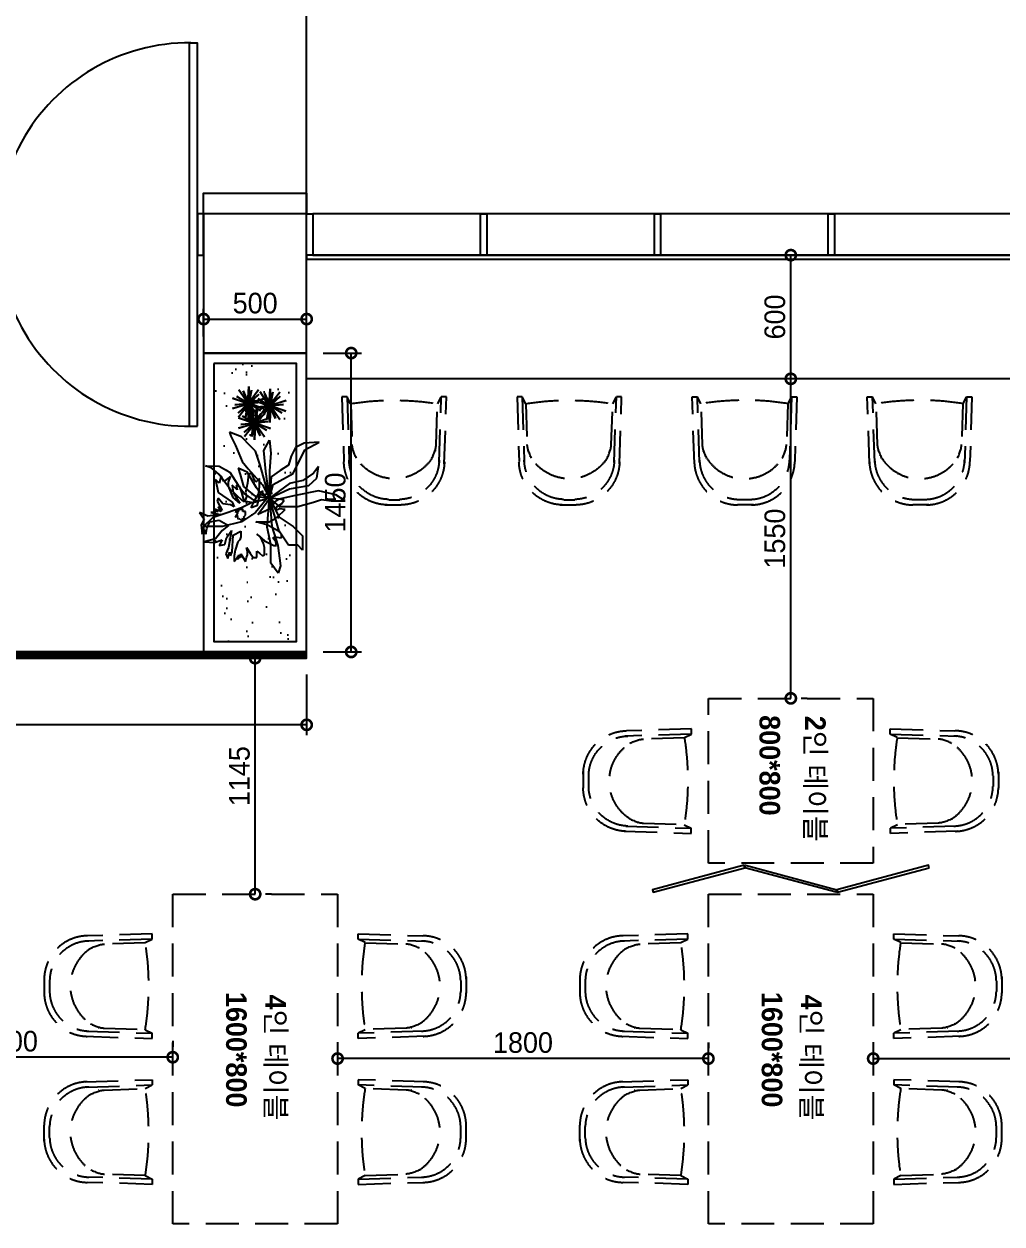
# Model space of a CAD drawing. Header units: inches. Extents: x 405346 to 489838, y -25612 to 14934.
# Drawn here: x 438872 to 443620, y 5206 to 11028 of the extents above; entities that cross this region are included whole.
import ezdxf

# ---------------------------------------------------------------- set-up
doc = ezdxf.new("R2010")
doc.units = ezdxf.units.IN
doc.header["$LTSCALE"] = 200
doc.header["$MEASUREMENT"] = 0
doc.linetypes.add('DH-HID2', pattern=[1.2, 0.8, -0.4])
for name, color, linetype in [('04_FUR', 6, 'Continuous'), ('06-FUR', 6, 'Continuous'), ('07-DIM WAL', 5, 'Continuous'), ('08-HAT', 8, 'Continuous'), ('C-WIN', 4, 'Continuous'), ('CO-DO-FR', 7, 'Continuous'), ('CO-DOOR', 8, 'Continuous'), ('CO-TREE', 251, 'Continuous'), ('FU-FURM', 251, 'DH-HID2'), ('TB-TEXT', 4, 'Continuous'), ('도면층2', 2, 'Continuous')]:
    doc.layers.add(name, color=color, linetype=linetype)
doc.styles.add('DAWIN', font='NanumSquareR.ttf')
doc.styles.add('넥슨고딕', font='NEXONLv1GothicBold.ttf')
doc.styles.add('스타일1', font='HY울릉도M.TTF')
doc.dimstyles.new('40', dxfattribs={"dimscale": 40, "dimtxt": 2.5, "dimasz": 2.5, "dimexe": 1.25, "dimexo": 2, "dimtad": 1, "dimdec": 0, "dimtxsty": '스타일1', "dimblk": 'DOTSMALL', "dimcen": 2.5, "dimclrd": 1, "dimclre": 1, "dimclrt": 7, "dimadec": 0, "dimazin": 0, "dimtfac": 1, "dimtdec": 0, "dimtix": 1, "dimtmove": 0, "dimatfit": 3, "dimldrblk": 'DOTSMALL', "dimfxl": 0, "dimarcsym": 0})
doc.dimstyles.new('60', dxfattribs={"dimscale": 60, "dimtxt": 2.2, "dimasz": 3, "dimexe": 1.25, "dimexo": 0.625, "dimtad": 1, "dimdec": 0, "dimzin": 0, "dimdsep": 46, "dimlunit": 6, "dimtxsty": 'DAWIN', "dimblk1": 'DOTSMALL', "dimblk2": 'DOTSMALL', "dimsah": 1, "dimcen": 0.001, "dimclrd": 1, "dimclre": 1, "dimclrt": 7, "dimadec": 0, "dimazin": 0, "dimtfac": 1, "dimtdec": 0, "dimtix": 1, "dimtmove": 2, "dimatfit": 3, "dimldrblk": 'DOTSMALL', "dimfxl": 0, "dimtolj": 1, "dimtzin": 0, "dimarcsym": 0})

# ---------------------------------------------------------------- blocks, each defined once
blk = doc.blocks.new('FLOOR')
at = {"layer": '08-HAT'}
h = blk.add_hatch(dxfattribs=at)
h.set_pattern_fill('ANSI31', color=256, scale=10)
h.paths.add_polyline_path([(440292, 31922.5), (436362, 31922.5), (436362, 31892.5), (440292, 31892.5)])
at = {"layer": 'C-WIN'}
for p, q in [((444512, 34047.5), (440322, 34047.5)), ((440322, 33847.5), (444512, 33847.5))]:
    blk.add_line(p, q, dxfattribs=at)
at = {"layer": 'CO-DO-FR'}
for points in [[(439792, 34047.5), (439762, 34047.5), (439762, 33847.5), (439792, 33847.5)], [(440292, 34047.5), (440322, 34047.5), (440322, 33847.5), (440292, 33847.5)], [(441136, 34047.5), (441166, 34047.5), (441166, 33847.5), (441136, 33847.5)], [(441980, 34047.5), (442010, 34047.5), (442010, 33847.5), (441980, 33847.5)], [(442824, 34047.5), (442854, 34047.5), (442854, 33847.5), (442824, 33847.5)]]:
    blk.add_lwpolyline(points, close=True, dxfattribs=at)
at = {"layer": 'CO-DOOR'}
blk.add_lwpolyline([(439762, 33018.4), (439762, 34876.6), (439722, 34876.6), (439722, 33018.4)], close=True, dxfattribs=at)
blk.add_arc((439722, 33947.5), 930, 87.5349, 272.4651, dxfattribs=at)
at = {"layer": '도면층2', "color": 6}
blk.add_lwpolyline([(440292, 34047.5), (439792, 34047.5), (439792, 34147.5), (440292, 34147.5)], close=True, dxfattribs=at)
at = {"layer": '도면층2'}
blk.add_lwpolyline([(439792, 33372.5), (440292, 33372.5), (440292, 34047.5), (439792, 34047.5)], close=True, dxfattribs=at)
at = {"layer": '도면층2', "color": 3}
blk.add_lwpolyline([(440292, 31922.5), (436362, 31922.5), (436362, 31892.5), (440292, 31892.5)], close=True, dxfattribs=at)
blk = doc.blocks.new('T-022')
at = {"layer": 'CO-TREE'}
for p, q in [((-83, 281), (-34, 125)), ((-40, 123), (-83, 281)), ((-47, 258), (-32, 129)), ((-37, 130), (-47, 258)), ((-40, 127), (18, 280)), ((18, 280), (-34, 125)), ((-33, 131), (34, 240)), ((34, 240), (-29, 127)), ((-197, 126), (-34, 125)), ((-34, 118), (-197, 126)), ((-167, 29), (-34, 125)), ((-30, 119), (-167, 29)), ((-165, 222), (-34, 125)), ((-38, 119), (-165, 222)), ((-164, 153), (-37, 128)), ((-40, 123), (-164, 153)), ((-156, 71), (-39, 125)), ((-38, 119), (-156, 71)), ((-123, 225), (-35, 129)), ((-40, 127), (-123, 225)), ((-101, 9), (-38, 122)), ((-34, 118), (-101, 9)), ((-85, -31), (-34, 125)), ((-27, 122), (-85, -31)), ((-37, 130), (100, 220)), ((-20, -9), (-35, 120)), ((100, 220), (-34, 125)), ((130, 123), (-34, 125)), ((16, -32), (-34, 125)), ((98, 27), (-34, 125)), ((-33, 131), (130, 123)), ((55, 25), (-32, 120)), ((97, 96), (-30, 121)), ((-30, 119), (-20, -9)), ((-29, 130), (89, 178)), ((-29, 130), (98, 27)), ((89, 178), (-28, 124)), ((-27, 127), (16, -32)), ((-27, 127), (97, 96)), ((-27, 122), (55, 25)), ((85, 131), (134, -25)), ((128, -27), (85, 131)), ((128, -22), (186, 131)), ((186, 131), (134, -25)), ((-59, -88), (-187, 15)), ((-187, 15), (-55, -82)), ((-144, 18), (-56, -77)), ((-61, -80), (-144, 18)), ((-105, 74), (-55, -82)), ((-62, -84), (-105, 74)), ((-68, 51), (-53, -78)), ((-59, -77), (-68, 51)), ((-61, -80), (-3, 73)), ((-59, -77), (78, 13)), ((-3, 73), (-55, -82)), ((-55, -75), (13, 33)), ((78, 13), (-55, -82)), ((13, 33), (-51, -80)), ((3, 73), (134, -25)), ((130, -30), (3, 73)), ((4, 4), (131, -21)), ((128, -27), (4, 4)), ((45, 75), (133, -20)), ((128, -22), (45, 75)), ((121, 109), (136, -20)), ((131, -19), (121, 109)), ((131, -19), (268, 71)), ((268, 71), (134, -25)), ((135, -18), (202, 91)), ((202, 91), (139, -22)), ((139, -19), (257, 29)), ((257, 29), (140, -25)), ((-55, -89), (-219, -81)), ((-219, -81), (-55, -82)), ((-188, -178), (-55, -82)), ((-51, -88), (-188, -178)), ((-62, -84), (-186, -54)), ((-186, -54), (-59, -79)), ((-178, -136), (-60, -82)), ((-59, -88), (-178, -136)), ((-123, -198), (-59, -85)), ((-55, -89), (-123, -198)), ((-107, -238), (-55, -82)), ((-49, -84), (-107, -238)), ((-42, -215), (-57, -87)), ((-55, -75), (109, -83)), ((109, -83), (-55, -82)), ((-6, -238), (-55, -82)), ((77, -179), (-55, -82)), ((34, -182), (-54, -87)), ((-51, -77), (68, -29)), ((-51, -77), (77, -179)), ((76, -111), (-51, -86)), ((-51, -88), (-42, -215)), ((68, -29), (-50, -83)), ((-49, -80), (-6, -238)), ((-49, -80), (76, -111)), ((-49, -84), (34, -182)), ((1, -120), (134, -25)), ((138, -30), (1, -120)), ((12, -78), (129, -24)), ((130, -30), (12, -78)), ((181, -50), (18, -42)), ((18, -42), (182, -43)), ((67, -140), (130, -27)), ((134, -31), (67, -140)), ((83, -180), (134, -25)), ((141, -27), (83, -180)), ((148, -158), (133, -29)), ((184, -181), (134, -25)), ((266, -122), (134, -25)), ((298, -26), (134, -25)), ((135, -18), (298, -26)), ((223, -125), (136, -30)), ((265, -53), (138, -28)), ((138, -30), (148, -158)), ((139, -19), (266, -122)), ((141, -23), (184, -181)), ((141, -23), (265, -53)), ((141, -27), (223, -125))]:
    blk.add_line(p, q, dxfattribs=at)
blk = doc.blocks.new('T-039')
at = {"layer": 'CO-TREE'}
for p, q in [((12.1, 461.5), (-24.7, 405.2)), ((12.1, 377), (12.1, 461.5)), ((-24.7, 405.2), (-48.3, 301)), ((4.2, 317.8), (12.1, 377)), ((-298, 216.5), (-342.7, 303.8)), ((-342.7, 303.8), (-337.5, 213.6)), ((-124.6, 289.7), (-195.5, 301)), ((-195.5, 301), (-156.1, 270)), ((-48.3, 301), (-19.4, 160.1)), ((20, 270), (4.2, 317.8)), ((-156.1, 270), (-111.4, 205.2)), ((-79.9, 241.8), (-124.6, 289.7)), ((-61.5, 123.5), (-79.9, 241.8)), ((46.3, 174.2), (20, 270)), ((-337.5, 213.6), (-311.2, 160.1)), ((-311.2, 160.1), (-258.6, 134.8)), ((-153.5, 146), (-298, 216.5)), ((-87.8, 25), (-153.5, 146)), ((-111.4, 205.2), (-93, 123.5)), ((-19.4, 160.1), (1.6, 58.8)), ((46.3, 61.5), (46.3, 174.2)), ((110.5, 60.6), (167.7, 146.3)), ((167.7, 146.3), (224.8, 203.5)), ((224.8, 203.5), (310.6, 203.5)), ((310.6, 203.5), (282, 174.9)), ((282, 174.9), (282, 117.7)), ((-258.6, 134.8), (-203.4, 117.9)), ((-203.4, 117.9), (-171.9, 67.2)), ((-93, 123.5), (-3.8, 3.4)), ((-3.8, 3.4), (-61.5, 123.5)), ((282, 117.7), (196.3, 60.6)), ((-355.9, 2.4), (-277, 10.9)), ((-292.8, -31.3), (-355.9, 2.4)), ((-277, 10.9), (-169.2, 2.4)), ((-3.8, 3.4), (-203.8, -53.7)), ((-171.9, 67.2), (-132.4, 13.7)), ((-169.2, 2.4), (-3.8, 3.4)), ((-3.8, 3.4), (-166.6, -20.1)), ((-132.4, 13.7), (-3.8, 3.4)), ((-3.8, 3.4), (-87.8, 25)), ((-85.1, -39.8), (-3.8, 3.4)), ((-3.8, 3.4), (-24.7, -45.4)), ((-16.8, -84.9), (-3.8, 3.4)), ((-3.8, 3.4), (46.3, 61.5)), ((196.3, 60.6), (-3.8, 3.4)), ((-3.8, 3.4), (110.5, 60.6)), ((1.6, 58.8), (-3.8, 3.4)), ((-3.8, 3.4), (167.3, 16.5)), ((172.5, -11.6), (-3.8, 3.4)), ((-3.8, 3.4), (25.3, -96.2)), ((167.3, 16.5), (282.9, 53.1)), ((275, 10.9), (172.5, -11.6)), ((390.7, 10.9), (275, 10.9)), ((282.9, 53.1), (406.5, 70)), ((451.1, 55.9), (390.7, 10.9)), ((406.5, 70), (451.1, 55.9)), ((-166.6, -20.1), (-292.8, -31.3)), ((-203.8, -53.7), (-289.5, -82.3)), ((-182.4, -127.1), (-85.1, -39.8)), ((-24.7, -45.4), (-66.7, -76.5)), ((12.1, -87.7), (4.2, -17.3)), ((4.2, -17.3), (82, -82.3)), ((-318.1, -110.9), (-375.2, -168)), ((-289.5, -82.3), (-318.1, -110.9)), ((-227.1, -163.7), (-182.4, -127.1)), ((-161.4, -132.8), (-185, -186.3)), ((-66.7, -76.5), (-161.4, -132.8)), ((-74.6, -155.3), (-45.7, -121.5)), ((-45.7, -121.5), (-16.8, -84.9)), ((-29.9, -149.6), (12.1, -87.7)), ((25.3, -96.2), (12.1, -160.9)), ((53.4, -168), (24.8, -110.9)), ((82, -82.3), (139.1, -168)), ((-375.2, -168), (-403.2, -239.8)), ((-379.5, -231.3), (-324.3, -203.2)), ((-324.3, -203.2), (-227.1, -163.7)), ((-185, -186.3), (-148.2, -175)), ((-161.4, -237), (-82.5, -186.3)), ((-148.2, -175), (-74.6, -155.3)), ((-82.5, -186.3), (-29.9, -149.6)), ((12.1, -160.9), (-61.5, -237)), ((82, -253.7), (53.4, -168)), ((139.1, -168), (167.7, -282.3)), ((-403.2, -239.8), (-379.5, -231.3)), ((-198.2, -301.7), (-161.4, -237)), ((-61.5, -237), (-148.2, -301.7)), ((110.5, -339.5), (82, -253.7)), ((167.7, -282.3), (167.7, -396.6)), ((-200.8, -386.2), (-198.2, -301.7)), ((-185, -346.8), (-200.8, -386.2)), ((-148.2, -301.7), (-185, -346.8)), ((167.7, -396.6), (110.5, -339.5))]:
    blk.add_line(p, q, dxfattribs=at)
blk = doc.blocks.new('T-038')
at = {"layer": 'CO-TREE'}
for p, q in [((-192, 383), (-202, 337)), ((-156, 356), (-192, 383)), ((-128, 310), (-156, 356)), ((-101, 392), (-110, 337)), ((-83, 374), (-101, 392)), ((-19, 301), (-83, 374)), ((137, 356), (109, 328)), ((173, 356), (137, 356)), ((164, 292), (173, 356)), ((-256, 255), (-247, 200)), ((-202, 237), (-256, 255)), ((-202, 337), (-183, 301)), ((-128, 182), (-202, 237)), ((-183, 301), (-165, 283)), ((-165, 283), (-110, 246)), ((-92, 301), (-128, 310)), ((-110, 337), (-92, 301)), ((-110, 246), (-55, 127)), ((18, 237), (-19, 301)), ((18, 155), (18, 237)), ((73, 264), (45, 219)), ((109, 328), (73, 264)), ((173, 273), (164, 292)), ((210, 301), (173, 273)), ((201, 191), (246, 283)), ((246, 310), (210, 301)), ((246, 283), (246, 310)), ((-403, 145), (-366, 109)), ((-330, 145), (-403, 145)), ((-256, 136), (-330, 145)), ((-238, 182), (-284, 173)), ((-284, 173), (-266, 155)), ((-266, 155), (-211, 136)), ((-183, 91), (-256, 136)), ((-247, 200), (-238, 182)), ((-211, 136), (-138, 118)), ((-138, 118), (-119, 63)), ((-55, 127), (-128, 182)), ((45, 219), (18, 109)), ((18, 109), (18, 155)), ((137, 118), (201, 191)), ((164, 155), (137, 118)), ((228, 182), (164, 155)), ((265, 191), (228, 182)), ((338, 191), (265, 191)), ((301, 118), (320, 145)), ((356, 118), (301, 118)), ((320, 145), (347, 173)), ((347, 173), (338, 191)), ((365, 118), (356, 118)), ((365, 81), (365, 118)), ((-394, 91), (-449, 72)), ((-449, 72), (-449, 36)), ((-449, 36), (-357, 27)), ((-366, 109), (-394, 91)), ((-357, 27), (-266, 8)), ((-266, 8), (-229, 17)), ((-229, 17), (-174, -1)), ((-119, 63), (-183, 91)), ((-46, 8), (-83, 8)), ((-83, 8), (-83, -19)), ((-28, -10), (-46, 8)), ((-10, 8), (-28, -10)), ((-19, -19), (-10, 8)), ((265, 17), (320, 54)), ((301, 27), (265, 17)), ((338, 27), (301, 27)), ((320, 54), (365, 81)), ((329, -37), (402, 8)), ((365, 17), (338, 27)), ((402, 8), (365, 17)), ((-321, -47), (-339, -83)), ((-293, -74), (-339, -120)), ((-339, -83), (-293, -74)), ((-339, -120), (-266, -111)), ((-220, -111), (-330, -156)), ((-266, -28), (-321, -47)), ((-174, -1), (-266, -28)), ((-266, -111), (-165, -47)), ((-165, -47), (-220, -111)), ((-174, -120), (-128, -101)), ((-128, -101), (-147, -138)), ((-83, -19), (-110, -19)), ((-110, -19), (-101, -28)), ((-101, -28), (-101, -65)), ((-101, -65), (-83, -56)), ((-83, -56), (-83, -92)), ((-83, -92), (-74, -65)), ((-74, -65), (-28, -92)), ((-46, -74), (-10, -65)), ((-28, -92), (-46, -74)), ((9, -28), (-19, -19)), ((-19, -56), (9, -28)), ((-10, -65), (-19, -56)), ((146, -111), (109, -37)), ((109, -37), (164, -37)), ((310, -120), (146, -111)), ((164, -37), (192, -47)), ((192, -47), (210, -65)), ((210, -65), (292, -92)), ((292, -92), (347, -101)), ((365, -37), (329, -37)), ((338, -56), (365, -37)), ((374, -56), (338, -56)), ((347, -65), (374, -56)), ((384, -65), (347, -65)), ((347, -101), (402, -101)), ((365, -74), (384, -65)), ((402, -101), (365, -74)), ((-375, -202), (-430, -229)), ((-430, -229), (-357, -248)), ((-421, -138), (-375, -202)), ((-366, -156), (-421, -138)), ((-330, -156), (-366, -156)), ((-266, -257), (-174, -120)), ((-156, -211), (-211, -257)), ((-183, -266), (-92, -220)), ((-147, -138), (-156, -211)), ((-92, -220), (-128, -257)), ((-128, -257), (-83, -229)), ((-83, -229), (-110, -303)), ((0, -248), (54, -156)), ((54, -156), (100, -220)), ((100, -129), (265, -156)), ((173, -175), (100, -129)), ((100, -220), (182, -284)), ((237, -193), (173, -175)), ((192, -220), (246, -248)), ((219, -293), (192, -220)), ((246, -248), (237, -193)), ((265, -156), (329, -184)), ((347, -138), (310, -120)), ((310, -147), (347, -138)), ((374, -165), (310, -147)), ((329, -184), (374, -165)), ((-357, -248), (-394, -284)), ((-394, -284), (-266, -257)), ((-211, -257), (-183, -266)), ((-110, -303), (-83, -257)), ((-83, -257), (-74, -330)), ((-74, -330), (-55, -239)), ((-55, -239), (-37, -357)), ((18, -339), (0, -248)), ((82, -367), (18, -339)), ((182, -284), (210, -394)), ((210, -394), (219, -293)), ((-37, -357), (-74, -440)), ((-74, -440), (-10, -394)), ((-10, -394), (45, -421)), ((45, -421), (137, -412)), ((137, -376), (82, -367)), ((82, -403), (137, -376)), ((137, -412), (82, -403))]:
    blk.add_line(p, q, dxfattribs=at)
blk = doc.blocks.new('_DOTSMALL')
at = {"color": 0, "linetype": 'ByBlock', "const_width": 0.5}
blk.add_lwpolyline([(-0.0625, 0, 1), (0.0625, 0, 1)], format="xyb", close=True, dxfattribs=at)
blk = doc.blocks.new('*D50')
at = {"layer": '07-DIM WAL', "color": 1, "lineweight": -2}
for p, q in [((439744.5, 9511.2), (439744.5, 9646)), ((440244.5, 9511.2), (440244.5, 9646)), ((439744.5, 9596), (440244.5, 9596))]:
    blk.add_line(p, q, dxfattribs=at)
at = {"layer": 'Defpoints', "color": 0}
for p in [(440244.5, 9596), (439744.5, 9431.2), (440244.5, 9431.2)]:
    blk.add_point(p, dxfattribs=at)
at = {"layer": '07-DIM WAL', "color": 1, "lineweight": -2, "xscale": 100, "yscale": 100, "zscale": 100, "rotation": 180}
blk.add_blockref('_DOTSMALL', (439744.5, 9596), dxfattribs=at)
at = {"layer": '07-DIM WAL', "color": 1, "lineweight": -2, "xscale": 100, "yscale": 100, "zscale": 100}
blk.add_blockref('_DOTSMALL', (440244.5, 9596), dxfattribs=at)
at = {"layer": '07-DIM WAL', "color": 7, "insert": (439994.5, 9673), "char_height": 100, "attachment_point": 5, "style": '스타일1'}
blk.add_mtext('500', dxfattribs=at)
blk = doc.blocks.new('4dls')
at = {"layer": '06-FUR', "color": 8}
blk.add_line((193576.6, 37085), (193576.7, 37162.9), dxfattribs=at)
at = {"layer": 'FU-FURM'}
for p, q in [((192053, 38091), (191738.8, 38081.3)), ((192052.9, 38065.6), (192053, 38091)), ((193051.7, 38091), (193365.8, 38081.3)), ((193051.7, 38065.6), (193051.7, 38091)), ((192052.9, 38065.6), (191732.4, 38055.7)), ((191754.3, 38020.5), (191758.5, 38022.7)), ((191758.5, 38022.7), (191763.3, 38024.9)), ((191763.3, 38024.9), (191768.3, 38027.1)), ((191768.3, 38027.1), (191773.6, 38029.3)), ((191773.6, 38029.3), (191778.9, 38031.3)), ((191778.9, 38031.3), (191784, 38033.2)), ((191784, 38033.2), (191788.9, 38034.9)), ((191788.9, 38034.9), (191793.3, 38036.4)), ((191793.3, 38036.4), (191797.2, 38037.5)), ((191797.2, 38037.5), (191800.9, 38038.5)), ((191800.9, 38038.5), (191804.3, 38039.3)), ((191804.3, 38039.3), (191807.5, 38039.9)), ((191807.5, 38039.9), (191810.7, 38040.4)), ((191810.7, 38040.4), (191813.8, 38040.8)), ((191813.8, 38040.8), (191817.1, 38041.1)), ((191817.1, 38041.1), (191820.5, 38041.5)), ((192019.1, 38047.7), (191820.5, 38041.5)), ((192019.1, 38048.8), (192052.9, 38065.6)), ((193051.7, 38065.6), (193372.3, 38055.7)), ((193085.6, 38048.8), (193051.7, 38065.6)), ((193085.6, 38047.7), (193284.1, 38041.5)), ((193287.6, 38041.1), (193284.1, 38041.5)), ((193290.8, 38040.8), (193287.6, 38041.1)), ((193294, 38040.4), (193290.8, 38040.8)), ((193297.2, 38039.9), (193294, 38040.4)), ((193300.4, 38039.3), (193297.2, 38039.9)), ((193303.8, 38038.5), (193300.4, 38039.3)), ((193307.4, 38037.5), (193303.8, 38038.5)), ((193311.4, 38036.4), (193307.4, 38037.5)), ((193315.8, 38034.9), (193311.4, 38036.4)), ((193320.6, 38033.2), (193315.8, 38034.9)), ((193325.8, 38031.3), (193320.6, 38033.2)), ((193331.1, 38029.3), (193325.8, 38031.3)), ((193336.3, 38027.1), (193331.1, 38029.3)), ((193341.4, 38024.9), (193336.3, 38027.1)), ((193346.1, 38022.7), (193341.4, 38024.9)), ((193350.4, 38020.5), (193346.1, 38022.7)), ((191528.1, 37881.7), (191528, 37803.8)), ((191553.4, 37863.7), (191553.4, 37810.6)), ((193551.2, 37863.7), (193551.3, 37810.6)), ((193576.6, 37881.7), (193576.7, 37803.8)), ((191734.2, 37619.4), (192052.4, 37608.7)), ((191753.8, 37654.6), (191758.1, 37652.4)), ((191758.1, 37652.4), (191762.8, 37650.1)), ((191762.8, 37650.1), (191767.9, 37647.9)), ((191767.9, 37647.9), (191773.1, 37645.8)), ((191773.1, 37645.8), (191778.4, 37643.7)), ((191778.4, 37643.7), (191783.5, 37641.8)), ((191783.5, 37641.8), (191788.4, 37640.1)), ((191788.4, 37640.1), (191792.8, 37638.6)), ((191792.8, 37638.6), (191796.7, 37637.4)), ((191796.7, 37637.4), (191800.4, 37636.5)), ((191800.4, 37636.5), (191803.8, 37635.7)), ((191803.8, 37635.7), (191807, 37635.1)), ((191807, 37635.1), (191810.2, 37634.6)), ((191810.2, 37634.6), (191813.3, 37634.2)), ((191813.3, 37634.2), (191816.6, 37633.8)), ((191816.6, 37633.8), (191820, 37633.4)), ((191820, 37633.4), (192018.6, 37626.8)), ((192018.5, 37625.7), (192052.4, 37608.7)), ((192052.3, 37583.3), (192052.4, 37608.7)), ((193086.1, 37625.7), (193052.3, 37608.7)), ((193370.4, 37619.4), (193052.3, 37608.7)), ((193052.3, 37583.3), (193052.3, 37608.7)), ((193284.6, 37633.4), (193086.1, 37626.8)), ((193288.1, 37633.8), (193284.6, 37633.4)), ((193291.3, 37634.2), (193288.1, 37633.8)), ((193294.5, 37634.6), (193291.3, 37634.2)), ((193297.7, 37635.1), (193294.5, 37634.6)), ((193300.9, 37635.7), (193297.7, 37635.1)), ((193304.3, 37636.5), (193300.9, 37635.7)), ((193307.9, 37637.4), (193304.3, 37636.5)), ((193311.9, 37638.6), (193307.9, 37637.4)), ((193316.3, 37640.1), (193311.9, 37638.6)), ((193321.1, 37641.8), (193316.3, 37640.1)), ((193326.3, 37643.7), (193321.1, 37641.8)), ((193331.5, 37645.8), (193326.3, 37643.7)), ((193336.8, 37647.9), (193331.5, 37645.8)), ((193341.8, 37650.1), (193336.8, 37647.9)), ((193346.6, 37652.4), (193341.8, 37650.1)), ((193350.8, 37654.6), (193346.6, 37652.4)), ((191727.6, 37594.2), (192052.3, 37583.3)), ((193377.1, 37594.2), (193052.3, 37583.3)), ((191727.6, 37372.5), (192052.3, 37383.3)), ((192052.3, 37383.3), (192052.4, 37358)), ((193377.1, 37372.5), (193052.3, 37383.3)), ((193052.3, 37383.3), (193052.3, 37358)), ((191734.2, 37347.3), (192052.4, 37358)), ((191758.1, 37314.3), (191762.8, 37316.5)), ((191762.8, 37316.5), (191767.9, 37318.7)), ((191767.9, 37318.7), (191773.1, 37320.9)), ((191773.1, 37320.9), (191778.4, 37323)), ((191778.4, 37323), (191783.5, 37324.9)), ((191783.5, 37324.9), (191788.4, 37326.6)), ((191788.4, 37326.6), (191792.8, 37328)), ((191792.8, 37328), (191796.7, 37329.2)), ((191796.7, 37329.2), (191800.4, 37330.2)), ((191800.4, 37330.2), (191803.8, 37331)), ((191803.8, 37331), (191807, 37331.6)), ((191807, 37331.6), (191810.2, 37332.1)), ((191810.2, 37332.1), (191813.3, 37332.5)), ((191813.3, 37332.5), (191816.6, 37332.9)), ((191816.6, 37332.9), (191820, 37333.2)), ((191820, 37333.2), (192018.6, 37339.9)), ((192018.5, 37341), (192052.4, 37358)), ((193370.4, 37347.3), (193052.3, 37358)), ((193086.1, 37341), (193052.3, 37358)), ((193284.6, 37333.2), (193086.1, 37339.9)), ((193288.1, 37332.9), (193284.6, 37333.2)), ((193291.3, 37332.5), (193288.1, 37332.9)), ((193294.5, 37332.1), (193291.3, 37332.5)), ((193297.7, 37331.6), (193294.5, 37332.1)), ((193300.9, 37331), (193297.7, 37331.6)), ((193304.3, 37330.2), (193300.9, 37331)), ((193307.9, 37329.2), (193304.3, 37330.2)), ((193311.9, 37328), (193307.9, 37329.2)), ((193316.3, 37326.6), (193311.9, 37328)), ((193321.1, 37324.9), (193316.3, 37326.6)), ((193326.3, 37323), (193321.1, 37324.9)), ((193331.5, 37320.9), (193326.3, 37323)), ((193336.8, 37318.7), (193331.5, 37320.9)), ((193341.8, 37316.5), (193336.8, 37318.7)), ((193346.6, 37314.3), (193341.8, 37316.5)), ((191753.8, 37312.1), (191758.1, 37314.3)), ((193350.8, 37312.1), (193346.6, 37314.3)), ((191528.1, 37085), (191528, 37162.9)), ((191553.4, 37103), (191553.4, 37156.1)), ((193551.2, 37103), (193551.3, 37156.1)), ((192052.9, 36901), (191732.4, 36911)), ((191754.3, 36946.1), (191758.5, 36944)), ((191758.5, 36944), (191763.3, 36941.7)), ((191763.3, 36941.7), (191768.3, 36939.5)), ((191768.3, 36939.5), (191773.6, 36937.4)), ((191773.6, 36937.4), (191778.9, 36935.3)), ((191778.9, 36935.3), (191784, 36933.4)), ((191784, 36933.4), (191788.9, 36931.8)), ((191788.9, 36931.8), (191793.3, 36930.3)), ((191793.3, 36930.3), (191797.2, 36929.1)), ((191797.2, 36929.1), (191800.9, 36928.2)), ((191800.9, 36928.2), (191804.3, 36927.4)), ((191804.3, 36927.4), (191807.5, 36926.8)), ((191807.5, 36926.8), (191810.7, 36926.3)), ((191810.7, 36926.3), (191813.8, 36925.9)), ((191813.8, 36925.9), (191817.1, 36925.5)), ((191817.1, 36925.5), (191820.5, 36925.2)), ((192019.1, 36919), (191820.5, 36925.2)), ((192019.1, 36917.9), (192052.9, 36901)), ((193085.6, 36917.9), (193051.7, 36901)), ((193051.7, 36901), (193372.3, 36911)), ((193085.6, 36919), (193284.1, 36925.2)), ((193287.6, 36925.5), (193284.1, 36925.2)), ((193290.8, 36925.9), (193287.6, 36925.5)), ((193294, 36926.3), (193290.8, 36925.9)), ((193297.2, 36926.8), (193294, 36926.3)), ((193300.4, 36927.4), (193297.2, 36926.8)), ((193303.8, 36928.2), (193300.4, 36927.4)), ((193307.4, 36929.1), (193303.8, 36928.2)), ((193311.4, 36930.3), (193307.4, 36929.1)), ((193315.8, 36931.8), (193311.4, 36930.3)), ((193320.6, 36933.4), (193315.8, 36931.8)), ((193325.8, 36935.3), (193320.6, 36933.4)), ((193331.1, 36937.4), (193325.8, 36935.3)), ((193336.3, 36939.5), (193331.1, 36937.4)), ((193341.4, 36941.7), (193336.3, 36939.5)), ((193346.1, 36944), (193341.4, 36941.7)), ((193350.4, 36946.1), (193346.1, 36944)), ((192053, 36875.6), (191738.8, 36885.4)), ((192052.9, 36901), (192053, 36875.6)), ((193051.7, 36901), (193051.7, 36875.6)), ((193051.7, 36875.6), (193365.8, 36885.4))]:
    blk.add_line(p, q, dxfattribs=at)
blk.add_lwpolyline([(192952.3, 38283.3), (192952.3, 36683.3), (192152.3, 36683.3), (192152.3, 38283.3)], close=True, dxfattribs=at)
for centre, radius, start, end in [((191741.7, 37868), 213.6, 91.2145, 179.09084), ((193362.9, 37868), 213.6, 0.90916, 88.7855), ((191749, 37861.7), 194.3, 91.21458, 179.09076), ((191873.5, 37837.4), 218.5, 123.05275, 236.80504), ((191873.5, 37837.4), 218.5, 111.52781, 111.65063), ((190705.2, 37838.9), 1330.6, 350.7811, 9.07678), ((194399.5, 37838.9), 1330.6, 170.92322, 189.2189), ((193231.2, 37837.4), 218.5, 68.34937, 68.47219), ((193231.2, 37837.4), 218.5, 303.19496, 56.94725), ((193355.6, 37861.7), 194.3, 0.90924, 88.78542), ((191741.6, 37807.1), 213.6, 180.767, 268.64329), ((191748.9, 37813.4), 194.3, 180.76696, 268.64347), ((193355.7, 37813.4), 194.3, 271.35653, 359.23304), ((193363, 37807.1), 213.6, 271.35671, 359.233), ((191873.5, 37837.4), 218.5, 248.20719, 248.33002), ((193231.2, 37837.4), 218.5, 291.66998, 291.79281), ((191741.6, 37159.6), 213.6, 91.35671, 179.233), ((193363, 37159.6), 213.6, 0.767, 88.64329), ((191748.9, 37153.3), 194.3, 91.35653, 179.23304), ((191873.5, 37129.3), 218.5, 111.66998, 111.79281), ((190705.2, 37127.8), 1330.6, 350.92322, 9.2189), ((194399.5, 37127.8), 1330.6, 170.7811, 189.07678), ((193231.2, 37129.3), 218.5, 68.20719, 68.33002), ((193355.7, 37153.3), 194.3, 0.76696, 88.64347), ((191873.5, 37129.3), 218.5, 123.19496, 236.94725), ((193231.2, 37129.3), 218.5, 303.05275, 56.80504), ((191741.7, 37098.6), 213.6, 180.90916, 268.7855), ((191749, 37105), 194.3, 180.90924, 268.78542), ((193355.6, 37105), 194.3, 271.21458, 359.09076), ((193362.9, 37098.6), 213.6, 271.2145, 359.09084), ((191873.5, 37129.3), 218.5, 248.34937, 248.47219), ((193231.2, 37129.3), 218.5, 291.52781, 291.65063)]:
    blk.add_arc(centre, radius, start, end, dxfattribs=at)
at = {"layer": 'FU-FURM', "style": '넥슨고딕'}
for s, p in [('1600*800', (192411.2, 37809)), ('4인 테이블', (192602.4, 37796.3))]:
    blk.add_text(s, height=100, rotation=270, dxfattribs=at).set_placement(p)
blk = doc.blocks.new('*D57')
at = {"layer": '07-DIM WAL', "color": 1, "lineweight": -2}
for p, q in [((440394.6, 6088.7), (440394.6, 6058.7)), ((442194.5, 6086.2), (442194.5, 6058.7)), ((442194.5, 6008.7), (440394.6, 6008.7))]:
    blk.add_line(p, q, dxfattribs=at)
at = {"layer": 'Defpoints', "color": 0}
for p in [(440394.6, 6008.7), (440394.6, 6008.7), (442194.5, 6006.2)]:
    blk.add_point(p, dxfattribs=at)
at = {"layer": '07-DIM WAL', "color": 1, "lineweight": -2, "xscale": 100, "yscale": 100, "zscale": 100, "rotation": 180}
blk.add_blockref('_DOTSMALL', (440394.6, 6008.7), dxfattribs=at)
at = {"layer": '07-DIM WAL', "color": 1, "lineweight": -2, "xscale": 100, "yscale": 100, "zscale": 100}
blk.add_blockref('_DOTSMALL', (442194.5, 6008.7), dxfattribs=at)
at = {"layer": '07-DIM WAL', "color": 7, "insert": (441294.5, 6085.8), "char_height": 100, "attachment_point": 5, "style": '스타일1'}
blk.add_mtext('1800', dxfattribs=at)
blk = doc.blocks.new('*D58')
at = {"layer": '07-DIM WAL', "color": 1, "lineweight": -2}
for p, q in [((442994.5, 6088.7), (442994.5, 6058.7)), ((444694.5, 5888.7), (444694.5, 6058.7)), ((442994.5, 6008.7), (444694.5, 6008.7))]:
    blk.add_line(p, q, dxfattribs=at)
at = {"layer": 'Defpoints', "color": 0}
for p in [(442994.5, 6008.7), (444694.5, 6008.7), (444694.5, 5808.7)]:
    blk.add_point(p, dxfattribs=at)
at = {"layer": '07-DIM WAL', "color": 1, "lineweight": -2, "xscale": 100, "yscale": 100, "zscale": 100, "rotation": 180}
blk.add_blockref('_DOTSMALL', (442994.5, 6008.7), dxfattribs=at)
at = {"layer": '07-DIM WAL', "color": 1, "lineweight": -2, "xscale": 100, "yscale": 100, "zscale": 100}
blk.add_blockref('_DOTSMALL', (444694.5, 6008.7), dxfattribs=at)
at = {"layer": '07-DIM WAL', "color": 7, "insert": (443844.5, 6085.7), "char_height": 100, "attachment_point": 5, "style": '스타일1'}
blk.add_mtext('1700', dxfattribs=at)
blk = doc.blocks.new('*D59')
at = {"layer": '07-DIM WAL', "color": 1, "lineweight": -2}
for p, q in [((437994.5, 6095.3), (437994.5, 6065.3)), ((439594.4, 6095.3), (439594.4, 6065.3)), ((439594.4, 6015.3), (437994.5, 6015.3))]:
    blk.add_line(p, q, dxfattribs=at)
at = {"layer": 'Defpoints', "color": 0}
for p in [(437994.5, 6015.3), (437994.5, 6015.3), (439594.4, 6015.3)]:
    blk.add_point(p, dxfattribs=at)
at = {"layer": '07-DIM WAL', "color": 1, "lineweight": -2, "xscale": 100, "yscale": 100, "zscale": 100, "rotation": 180}
blk.add_blockref('_DOTSMALL', (437994.5, 6015.3), dxfattribs=at)
at = {"layer": '07-DIM WAL', "color": 1, "lineweight": -2, "xscale": 100, "yscale": 100, "zscale": 100}
blk.add_blockref('_DOTSMALL', (439594.4, 6015.3), dxfattribs=at)
at = {"layer": '07-DIM WAL', "color": 7, "insert": (438794.5, 6092.4), "char_height": 100, "attachment_point": 5, "style": '스타일1'}
blk.add_mtext('1600', dxfattribs=at)
blk = doc.blocks.new('F-122')
at = {"layer": 'FU-FURM'}
for p, q in [((-44.5, 507.6), (33.4, 507.7)), ((-26.5, 482.3), (26.6, 482.3)), ((-253.8, -17.2), (-244.1, 296.9)), ((-228.4, -17.2), (-218.5, 303.3)), ((217.8, 301.5), (228.5, -16.6)), ((243, 308.1), (253.9, -16.6)), ((-201.3, 234.9), (-202.1, 231.5)), ((-200.3, 238.5), (-201.3, 234.9)), ((-199.2, 242.4), (-200.3, 238.5)), ((-197.7, 246.9), (-199.2, 242.4)), ((-196, 251.7), (-197.7, 246.9)), ((-194.1, 256.9), (-196, 251.7)), ((-192.1, 262.1), (-194.1, 256.9)), ((-189.9, 267.4), (-192.1, 262.1)), ((-187.7, 272.4), (-189.9, 267.4)), ((-185.5, 277.2), (-187.7, 272.4)), ((-183.3, 281.4), (-185.5, 277.2)), ((182.6, 281.9), (184.8, 277.6)), ((184.8, 277.6), (187.1, 272.9)), ((187.1, 272.9), (189.3, 267.8)), ((189.3, 267.8), (191.4, 262.6)), ((191.4, 262.6), (193.5, 257.3)), ((193.5, 257.3), (195.4, 252.2)), ((195.4, 252.2), (197.1, 247.4)), ((197.1, 247.4), (198.6, 242.9)), ((198.6, 242.9), (199.8, 239)), ((199.8, 239), (200.7, 235.4)), ((200.7, 235.4), (201.5, 232)), ((-210.5, 16.6), (-204.3, 215.2)), ((-203.9, 218.6), (-204.3, 215.2)), ((-203.6, 221.9), (-203.9, 218.6)), ((-203.2, 225.1), (-203.6, 221.9)), ((-202.7, 228.2), (-203.2, 225.1)), ((-202.1, 231.5), (-202.7, 228.2)), ((201.5, 232), (202.1, 228.7)), ((202.1, 228.7), (202.6, 225.6)), ((202.6, 225.6), (203, 222.4)), ((203, 222.4), (203.4, 219.1)), ((203.4, 219.1), (203.8, 215.7)), ((203.8, 215.7), (210.4, 17.1)), ((-211.6, 16.7), (-228.4, -17.2)), ((211.5, 17.2), (228.5, -16.6)), ((-228.4, -17.2), (-253.8, -17.2)), ((253.9, -16.6), (228.5, -16.6))]:
    blk.add_line(p, q, dxfattribs=at)
for centre, radius, start, end in [((-30.8, 294), 213.6, 90.90916, 178.7855), ((-24.5, 286.7), 194.3, 90.90924, 178.78542), ((23.8, 286.8), 194.3, 1.35653, 89.23304), ((30.1, 294.1), 213.6, 1.35671, 89.233), ((-0.2, 162.3), 218.5, 33.19496, 146.94725), ((-0.2, 162.3), 218.5, 158.34937, 158.47219), ((-0.2, 162.3), 218.5, 21.66998, 21.79281), ((-1.7, 1330.6), 1330.6, 260.92322, 279.2189)]:
    blk.add_arc(centre, radius, start, end, dxfattribs=at)
blk = doc.blocks.new('2FL')
at = {"layer": 'FU-FURM'}
blk.add_lwpolyline([(699947.9, -78146.6), (699947.9, -78946.6), (699147.9, -78946.6), (699147.9, -78146.6)], close=True, dxfattribs=at)
at = {"layer": 'FU-FURM', "xscale": -1, "rotation": 90}
blk.add_blockref('F-122', (699047.9, -78548.2), dxfattribs=at)
at = {"layer": 'FU-FURM', "rotation": 270}
blk.add_blockref('F-122', (700047.9, -78548.2), dxfattribs=at)
at = {"layer": 'FU-FURM', "style": '넥슨고딕'}
for s, p in [('800*800', (699395.7, -78228.2)), ('2인 테이블', (699617.1, -78231.3))]:
    blk.add_text(s, height=100, rotation=270, dxfattribs=at).set_placement(p)
blk = doc.blocks.new('*D67')
at = {"layer": '07-DIM WAL', "color": 1, "lineweight": -2}
for p, q in [((442594.5, 7756.2), (442594.5, 9306.2)), ((442674.5, 9306.2), (442644.5, 9306.2)), ((442674.5, 7756.2), (442644.5, 7756.2))]:
    blk.add_line(p, q, dxfattribs=at)
at = {"layer": 'Defpoints', "color": 0}
for p in [(442594.5, 9306.2), (442594.5, 9306.2), (442594.5, 7756.2)]:
    blk.add_point(p, dxfattribs=at)
at = {"layer": '07-DIM WAL', "color": 1, "lineweight": -2, "xscale": 100, "yscale": 100, "zscale": 100}
for p, rotation in [((442594.5, 9306.2), 90), ((442594.5, 7756.2), 270)]:
    blk.add_blockref('_DOTSMALL', p, dxfattribs=dict(at, rotation=rotation))
at = {"layer": '07-DIM WAL', "color": 7, "insert": (442517.5, 8531.2), "char_height": 100, "attachment_point": 5, "rotation": 90, "style": '스타일1'}
blk.add_mtext('1550', dxfattribs=at)
blk = doc.blocks.new('*D68')
at = {"layer": '07-DIM WAL', "color": 1, "lineweight": -2}
for p, q in [((442594.5, 9306.2), (442594.5, 9906.2)), ((442674.5, 9906.2), (442644.5, 9906.2)), ((442674.5, 9306.2), (442644.5, 9306.2))]:
    blk.add_line(p, q, dxfattribs=at)
at = {"layer": 'Defpoints', "color": 0}
for p in [(442594.5, 9906.2), (442594.5, 9906.2), (442594.5, 9306.2)]:
    blk.add_point(p, dxfattribs=at)
at = {"layer": '07-DIM WAL', "color": 1, "lineweight": -2, "xscale": 100, "yscale": 100, "zscale": 100}
for p, rotation in [((442594.5, 9906.2), 90), ((442594.5, 9306.2), 270)]:
    blk.add_blockref('_DOTSMALL', p, dxfattribs=dict(at, rotation=rotation))
at = {"layer": '07-DIM WAL', "color": 7, "insert": (442517.4, 9606.2), "char_height": 100, "attachment_point": 5, "rotation": 90, "style": '스타일1'}
blk.add_mtext('600', dxfattribs=at)
blk = doc.blocks.new('*D71')
at = {"layer": '07-DIM WAL', "color": 1, "lineweight": -2}
for p, q in [((436314.5, 7871.2), (436314.5, 7577.7)), ((440244.5, 7871.2), (440244.5, 7577.7)), ((440244.5, 7627.7), (436314.5, 7627.7))]:
    blk.add_line(p, q, dxfattribs=at)
at = {"layer": 'Defpoints', "color": 0}
for p in [(436314.5, 7951.2), (440244.5, 7951.2), (436314.5, 7627.7)]:
    blk.add_point(p, dxfattribs=at)
at = {"layer": '07-DIM WAL', "color": 1, "lineweight": -2, "xscale": 100, "yscale": 100, "zscale": 100, "rotation": 180}
blk.add_blockref('_DOTSMALL', (436314.5, 7627.7), dxfattribs=at)
at = {"layer": '07-DIM WAL', "color": 1, "lineweight": -2, "xscale": 100, "yscale": 100, "zscale": 100}
blk.add_blockref('_DOTSMALL', (440244.5, 7627.7), dxfattribs=at)
at = {"layer": '07-DIM WAL', "color": 7, "insert": (438279.5, 7704.8), "char_height": 100, "attachment_point": 5, "style": '스타일1'}
blk.add_mtext('3930', dxfattribs=at)
blk = doc.blocks.new('*D72')
at = {"layer": '07-DIM WAL', "color": 1, "lineweight": -2}
for p, q in [((439994.5, 6806.2), (439994.5, 7951.2)), ((440074.5, 7951.2), (440044.5, 7951.2)), ((440074.5, 6806.2), (440044.5, 6806.2))]:
    blk.add_line(p, q, dxfattribs=at)
at = {"layer": 'Defpoints', "color": 0}
for p in [(439994.5, 7951.2), (439994.5, 7951.2), (439994.5, 6806.2)]:
    blk.add_point(p, dxfattribs=at)
at = {"layer": '07-DIM WAL', "color": 1, "lineweight": -2, "xscale": 100, "yscale": 100, "zscale": 100}
for p, rotation in [((439994.5, 7951.2), 90), ((439994.5, 6806.2), 270)]:
    blk.add_blockref('_DOTSMALL', p, dxfattribs=dict(at, rotation=rotation))
at = {"layer": '07-DIM WAL', "color": 7, "insert": (439918.5, 7378.7), "char_height": 100, "attachment_point": 5, "rotation": 90, "style": '스타일1'}
blk.add_mtext('1145', dxfattribs=at)
blk = doc.blocks.new('*D76')
at = {"layer": '07-DIM WAL', "color": 1, "lineweight": -2}
for p, q in [((440324.5, 9431.2), (440510.7, 9431.2)), ((440460.7, 7981.2), (440460.7, 9431.2)), ((440324.5, 7981.2), (440510.7, 7981.2))]:
    blk.add_line(p, q, dxfattribs=at)
at = {"layer": 'Defpoints', "color": 0}
for p in [(440244.5, 9431.2), (440460.7, 9431.2), (440244.5, 7981.2)]:
    blk.add_point(p, dxfattribs=at)
at = {"layer": '07-DIM WAL', "color": 1, "lineweight": -2, "xscale": 100, "yscale": 100, "zscale": 100}
for p, rotation in [((440460.7, 9431.2), 90), ((440460.7, 7981.2), 270)]:
    blk.add_blockref('_DOTSMALL', p, dxfattribs=dict(at, rotation=rotation))
at = {"layer": '07-DIM WAL', "color": 7, "insert": (440383.7, 8706.2), "char_height": 100, "attachment_point": 5, "rotation": 90, "style": '스타일1'}
blk.add_mtext('1450', dxfattribs=at)
blk = doc.blocks.new('*D91')
at = {"layer": '07-DIM WAL', "color": 1, "lineweight": -2}
for p, q in [((431394.5, 10003.7), (431394.5, 13209.4)), ((444694.5, 10003.7), (444694.5, 13209.4)), ((444694.5, 13134.4), (431394.5, 13134.4))]:
    blk.add_line(p, q, dxfattribs=at)
at = {"layer": 'Defpoints', "color": 0}
for p in [(431394.5, 13134.4), (431394.5, 9966.2), (444694.5, 9966.2)]:
    blk.add_point(p, dxfattribs=at)
at = {"layer": '07-DIM WAL', "color": 1, "lineweight": -2, "xscale": 180, "yscale": 180, "zscale": 180, "rotation": 180}
blk.add_blockref('_DOTSMALL', (431394.5, 13134.4), dxfattribs=at)
at = {"layer": '07-DIM WAL', "color": 1, "lineweight": -2, "xscale": 180, "yscale": 180, "zscale": 180}
blk.add_blockref('_DOTSMALL', (444694.5, 13134.4), dxfattribs=at)
at = {"layer": '07-DIM WAL', "color": 7, "insert": (438044.5, 13255.6), "char_height": 132, "attachment_point": 5, "style": 'DAWIN'}
blk.add_mtext('\\A1;13,300', dxfattribs=at)
blk = doc.blocks.new('*D92')
at = {"layer": '07-DIM WAL', "color": 1, "lineweight": -2}
for p, q in [((440244.5, 9806.2), (440244.5, 12609.4)), ((444694.5, 10003.7), (444694.5, 12609.4)), ((444694.5, 12534.4), (440244.5, 12534.4))]:
    blk.add_line(p, q, dxfattribs=at)
at = {"layer": 'Defpoints', "color": 0}
for p in [(440244.5, 12534.4), (444694.5, 9966.2), (440244.5, 9768.7)]:
    blk.add_point(p, dxfattribs=at)
at = {"layer": '07-DIM WAL', "color": 1, "lineweight": -2, "xscale": 180, "yscale": 180, "zscale": 180, "rotation": 180}
blk.add_blockref('_DOTSMALL', (440244.5, 12534.4), dxfattribs=at)
at = {"layer": '07-DIM WAL', "color": 1, "lineweight": -2, "xscale": 180, "yscale": 180, "zscale": 180}
blk.add_blockref('_DOTSMALL', (444694.5, 12534.4), dxfattribs=at)
at = {"layer": '07-DIM WAL', "color": 7, "insert": (442469.5, 12655.6), "char_height": 132, "attachment_point": 5, "style": 'DAWIN'}
blk.add_mtext('\\A1;4,450', dxfattribs=at)
blk = doc.blocks.new('*D93')
at = {"layer": '07-DIM WAL', "color": 1, "lineweight": -2}
for p, q in [((436314.5, 9923.7), (436314.5, 12609.4)), ((440244.5, 9923.7), (440244.5, 12609.4)), ((440244.5, 12534.4), (436314.5, 12534.4))]:
    blk.add_line(p, q, dxfattribs=at)
at = {"layer": 'Defpoints', "color": 0}
for p in [(436314.5, 12534.4), (436314.5, 9886.2), (440244.5, 9886.2)]:
    blk.add_point(p, dxfattribs=at)
at = {"layer": '07-DIM WAL', "color": 1, "lineweight": -2, "xscale": 180, "yscale": 180, "zscale": 180, "rotation": 180}
blk.add_blockref('_DOTSMALL', (436314.5, 12534.4), dxfattribs=at)
at = {"layer": '07-DIM WAL', "color": 1, "lineweight": -2, "xscale": 180, "yscale": 180, "zscale": 180}
blk.add_blockref('_DOTSMALL', (440244.5, 12534.4), dxfattribs=at)
at = {"layer": '07-DIM WAL', "color": 7, "insert": (438279.5, 12655.6), "char_height": 132, "attachment_point": 5, "style": 'DAWIN'}
blk.add_mtext('\\A1;3,930', dxfattribs=at)

msp = doc.modelspace()

# ---------------------------------------------------------------- hatches: boundary and pattern name
at = {"layer": '08-HAT'}
h = msp.add_hatch(dxfattribs=at)
h.set_pattern_fill('AR-SAND', color=256, scale=100, angle=-90)
h.set_pattern_definition([(307.5, (430909.97, 449723.2), (192.682377, 6.299336), [0, -152, 0, -170, 0, -162.5]), (277.5, (430909.97, 449723.2), (282.2146, -176.97767), [0, -82, 0, -137, 0, -52.5]), (237.5, (430909.97, 449846.2), (0.565905, -311.414186), [0, -50, 0, -180, 0, -235]), (227.5, (430909.97, 449846.2), (87.76756, -300.61266), [0, -25, 0, -118, 0, -135])])
h.paths.add_polyline_path([(440169.5, 8031.2), (440169.5, 9381.2), (439794.5, 9381.2), (439794.5, 8031.2)])

# ---------------------------------------------------------------- linework, layer by layer
at = {"layer": '04_FUR'}
for points in [[(444494.5, 9906.2), (440244.5, 9906.2), (440244.5, 9886.2), (444494.5, 9886.2), (444494.5, 9906.2)], [(444494.5, 9886.2), (444494.5, 9431.2), (444694.5, 9431.2), (444694.5, 9306.2), (440244.5, 9306.2), (440244.5, 9886.2)]]:
    msp.add_lwpolyline(points, dxfattribs=at)
for points in [[(439744.5, 9431.2), (439744.5, 7981.2), (440244.5, 7981.2), (440244.5, 9431.2)], [(439794.5, 9381.2), (439794.5, 8031.2), (440194.5, 8031.2), (440194.5, 9381.2)]]:
    msp.add_lwpolyline(points, close=True, dxfattribs=at)
at = {"layer": '06-FUR'}
for points in [[(442370.7, 6934.4), (442367.3, 6947), (441923, 6827.9), (441926.3, 6815.4)], [(442370.7, 6934.4), (442374, 6947), (442818.3, 6827.9), (442815, 6815.4)], [(443266, 6934.4), (443262.7, 6947), (442818.3, 6827.9), (442821.7, 6815.4)]]:
    msp.add_lwpolyline(points, close=True, dxfattribs=at)

# ---------------------------------------------------------------- block references
at = {"color": 0}
msp.add_blockref('FLOOR', (-47.5, -23941.3), dxfattribs=at)
at = {"layer": '07-DIM WAL', "yscale": 1.000047245589378, "zscale": 1.000047245589378, "rotation": 180}
for p, xscale in [((440669.5, 9202.3), -1.000047245589378), ((441519.5, 9202.3), -1.000047245589378), ((442369.5, 9202.3), 1.000047245589378), ((443219.5, 9202.3), 1.000047245589378)]:
    msp.add_blockref('F-122', p, dxfattribs=dict(at, xscale=xscale))
at = {"layer": '07-DIM WAL'}
msp.add_blockref('2FL', (-256953.4, 85902.8), dxfattribs=at)
at = {"layer": 'CO-TREE', "xscale": 0.5, "yscale": 0.5, "zscale": 0.5, "rotation": 270}
msp.add_blockref('T-022', (440003.8, 9158.9), dxfattribs=at)
at = {"layer": 'FU-FURM'}
for p in [(247442.2, -31477.1), (250042.2, -31477.1)]:
    msp.add_blockref('4dls', p, dxfattribs=at)
at = {"layer": 'TB-TEXT', "rotation": 270}
for name, p, xscale, yscale, zscale in [('T-039', (440061.8, 8724.1), 0.8, 0.8, 0.8), ('T-038', (439943.6, 8621.2), 0.5, 0.5, 0.5)]:
    msp.add_blockref(name, p, dxfattribs=dict(at, xscale=xscale, yscale=yscale, zscale=zscale))

# ---------------------------------------------------------------- dimensions: what is measured, and where the dimension line sits
at = {"layer": '07-DIM WAL'}
for base, p1, p2, dimstyle, picture, middle in [((431394.5, 13134.4), (444694.5, 9966.2), (431394.5, 9966.2), '60', '*D91', (438044.5, 13255.6)), ((436314.5, 12534.4), (440244.5, 9886.2), (436314.5, 9886.2), '60', '*D93', (438279.5, 12655.6)), ((440244.5, 12534.4), (444694.5, 9966.2), (440244.5, 9768.7), '60', '*D92', (442469.5, 12655.6)), ((440244.5, 9596), (439744.5, 9431.2), (440244.5, 9431.2), '40', '*D50', (439994.5, 9673)), ((437994.5, 6015.3), (439594.4, 6015.3), (437994.5, 6015.3), '40', '*D59', (438794.5, 6092.4)), ((440394.6, 6008.7), (442194.5, 6006.2), (440394.6, 6008.7), '40', '*D57', (441294.5, 6085.8)), ((444694.5, 6008.7), (442994.5, 6008.7), (444694.5, 5808.7), '40', '*D58', (443844.5, 6085.7))]:
    dim = msp.add_linear_dim(base=base, p1=p1, p2=p2, dimstyle=dimstyle, dxfattribs=at)
    dim.commit()
    dim.dimension.update_dxf_attribs({"geometry": picture, "text_midpoint": middle})
for base, p1, p2, picture, middle in [((442594.5, 9906.2), (442594.5, 9306.2), (442594.5, 9906.2), '*D68', (442517.4, 9606.2)), ((442594.5, 9306.2), (442594.5, 7756.2), (442594.5, 9306.2), '*D67', (442517.5, 8531.2))]:
    dim = msp.add_linear_dim(base=base, p1=p1, p2=p2, angle=90, dimstyle='40', dxfattribs=at)
    dim.commit()
    dim.dimension.update_dxf_attribs({"geometry": picture, "text_midpoint": middle})
for base, p1, p2, picture, middle in [((440460.7, 9431.2), (440244.5, 7981.2), (440244.5, 9431.2), '*D76', (440383.7, 8706.2)), ((439994.5, 7951.2), (439994.5, 6806.2), (439994.5, 7951.2), '*D72', (439918.5, 7378.7))]:
    dim = msp.add_linear_dim(base=base, p1=p1, p2=p2, angle=90, dimstyle='40', override={"dimfxl": 50}, dxfattribs=at)
    dim.commit()
    dim.dimension.update_dxf_attribs({"geometry": picture, "text_midpoint": middle})
dim = msp.add_linear_dim(base=(436314.5, 7627.7), p1=(440244.5, 7951.2), p2=(436314.5, 7951.2), dimstyle='40', override={"dimfxl": 50}, dxfattribs=at)
dim.commit()
dim.dimension.update_dxf_attribs({"geometry": '*D71', "text_midpoint": (438279.5, 7704.8)})

doc.saveas('drawing.dxf')
